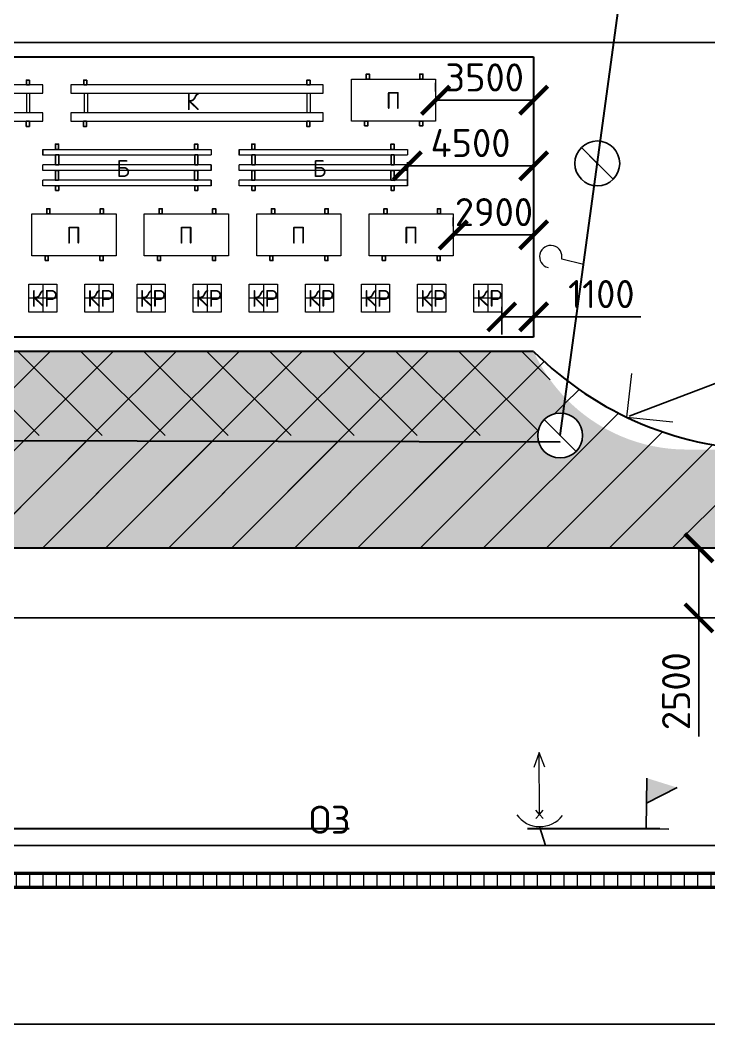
# Model space of a CAD drawing. Header units: millimetres. Extents: x -782 to 10910, y 3841 to 13237.
# Drawn here: x -434.5 to -385.5, y 4421.6 to 4494.4 of the extents above; entities that cross this region are included whole.
import ezdxf

# ---------------------------------------------------------------- set-up
doc = ezdxf.new("R2010")
doc.units = ezdxf.units.MM
doc.linetypes.add('штриховая2', pattern=[9.525, 6.35, -3.175])
doc.layers.add('1', color=7, linetype='Continuous')
doc.layers.add('красный', color=1, linetype='Continuous', lineweight=30)
doc.layers.add('Тонкая 0.3', color=140, linetype='Continuous', lineweight=25)
doc.styles.add('2.5', font='isocpeur.ttf', dxfattribs={"height": 2})
doc.styles.add('Isocpeur', font='isocpeur.ttf')
doc.dimstyles.new('М500 стройгенп', dxfattribs={"dimtxt": 2, "dimasz": 2, "dimexe": 1.25, "dimexo": 0.625, "dimtad": 1, "dimlfac": 500, "dimtxsty": '2.5', "dimblk": 'ARCHTICK', "dimcen": 2.5, "dimadec": 0, "dimazin": 0, "dimtfac": 1, "dimtmove": 0, "dimatfit": 3, "dimfxl": 1, "dimarcsym": 0})

# ---------------------------------------------------------------- blocks, each defined once
blk = doc.blocks.new('_ArchTick')
at = {"color": 0, "linetype": 'ByBlock', "const_width": 0.15}
blk.add_lwpolyline([(-0.5, -0.5), (0.5, 0.5)], dxfattribs=at)
blk = doc.blocks.new('*D130')
at = {"color": 0, "lineweight": -2, "transparency": 16777216}
for p, q in [((-404.934, 4489.332), (-404.934, 4489.957)), ((-397.946, 4489.332), (-397.946, 4489.957)), ((-404.934, 4488.707), (-397.946, 4488.707))]:
    blk.add_line(p, q, dxfattribs=at)
at = {"layer": 'Defpoints', "color": 0, "lineweight": 20, "transparency": 16777216}
for p in [(-404.934, 4488.707), (-397.946, 4488.707), (-397.946, 4488.707)]:
    blk.add_point(p, dxfattribs=at)
at = {"color": 0, "lineweight": -2, "transparency": 16777216, "xscale": 2, "yscale": 2, "zscale": 2, "rotation": 180}
blk.add_blockref('_ArchTick', (-404.934, 4488.707), dxfattribs=at)
at = {"color": 0, "lineweight": -2, "transparency": 16777216, "xscale": 2, "yscale": 2, "zscale": 2}
blk.add_blockref('_ArchTick', (-397.946, 4488.707), dxfattribs=at)
at = {"color": 0, "lineweight": 20, "transparency": 16777216, "insert": (-401.44, 4490.332), "char_height": 2, "attachment_point": 5, "style": '2.5'}
blk.add_mtext('3500', dxfattribs=at)
blk = doc.blocks.new('*D59')
at = {"color": 0, "lineweight": -2, "transparency": 16777216}
for p, q in [((-406.946, 4484.282), (-406.946, 4482.784)), ((-406.946, 4484.034), (-397.946, 4484.034)), ((-397.946, 4484.282), (-397.946, 4482.784))]:
    blk.add_line(p, q, dxfattribs=at)
at = {"layer": 'Defpoints', "color": 0, "lineweight": 20, "transparency": 16777216}
for p in [(-406.946, 4484.907), (-397.946, 4484.907), (-397.946, 4484.034)]:
    blk.add_point(p, dxfattribs=at)
at = {"color": 0, "lineweight": -2, "transparency": 16777216, "xscale": 2, "yscale": 2, "zscale": 2, "rotation": 180}
blk.add_blockref('_ArchTick', (-406.946, 4484.034), dxfattribs=at)
at = {"color": 0, "lineweight": -2, "transparency": 16777216, "xscale": 2, "yscale": 2, "zscale": 2}
blk.add_blockref('_ArchTick', (-397.946, 4484.034), dxfattribs=at)
at = {"color": 0, "lineweight": 20, "transparency": 16777216, "insert": (-402.446, 4485.659), "char_height": 2, "attachment_point": 5, "style": '2.5'}
blk.add_mtext('4500', dxfattribs=at)
blk = doc.blocks.new('*D131')
at = {"color": 0, "lineweight": -2, "transparency": 16777216}
for p, q in [((-403.679, 4479.732), (-403.679, 4480.357)), ((-397.946, 4479.732), (-397.946, 4480.357)), ((-403.679, 4479.107), (-397.946, 4479.107))]:
    blk.add_line(p, q, dxfattribs=at)
at = {"layer": 'Defpoints', "color": 0, "lineweight": 20, "transparency": 16777216}
for p in [(-403.679, 4479.107), (-397.946, 4479.107), (-397.946, 4479.107)]:
    blk.add_point(p, dxfattribs=at)
at = {"color": 0, "lineweight": -2, "transparency": 16777216, "xscale": 2, "yscale": 2, "zscale": 2, "rotation": 180}
blk.add_blockref('_ArchTick', (-403.679, 4479.107), dxfattribs=at)
at = {"color": 0, "lineweight": -2, "transparency": 16777216, "xscale": 2, "yscale": 2, "zscale": 2}
blk.add_blockref('_ArchTick', (-397.946, 4479.107), dxfattribs=at)
at = {"color": 0, "lineweight": 20, "transparency": 16777216, "insert": (-400.777, 4480.732), "char_height": 2, "attachment_point": 5, "style": '2.5'}
blk.add_mtext('2900', dxfattribs=at)
blk = doc.blocks.new('*D132')
at = {"color": 0, "lineweight": -2, "transparency": 16777216}
for p, q in [((-400.216, 4473.982), (-400.216, 4472.016)), ((-397.946, 4473.982), (-397.946, 4472.016)), ((-400.216, 4473.266), (-397.946, 4473.266)), ((-397.946, 4473.266), (-390.296, 4473.266))]:
    blk.add_line(p, q, dxfattribs=at)
at = {"layer": 'Defpoints', "color": 0, "lineweight": 20, "transparency": 16777216}
for p in [(-400.216, 4474.607), (-397.946, 4474.607), (-397.946, 4473.266)]:
    blk.add_point(p, dxfattribs=at)
at = {"color": 0, "lineweight": -2, "transparency": 16777216, "xscale": 2, "yscale": 2, "zscale": 2, "rotation": 180}
blk.add_blockref('_ArchTick', (-400.216, 4473.266), dxfattribs=at)
at = {"color": 0, "lineweight": -2, "transparency": 16777216, "xscale": 2, "yscale": 2, "zscale": 2}
blk.add_blockref('_ArchTick', (-397.946, 4473.266), dxfattribs=at)
at = {"color": 0, "lineweight": 20, "transparency": 16777216, "insert": (-393.121, 4474.891), "char_height": 2, "attachment_point": 5, "style": '2.5'}
blk.add_mtext('1100', dxfattribs=at)
blk = doc.blocks.new('*D64')
at = {"color": 0, "lineweight": -2, "transparency": 16777216}
for p, q in [((-644.946, 4431.968), (-644.946, 4421.607)), ((-313.353, 4431.968), (-313.353, 4421.607)), ((-644.946, 4422.857), (-313.353, 4422.857))]:
    blk.add_line(p, q, dxfattribs=at)
at = {"layer": 'Defpoints', "color": 0, "lineweight": 20, "transparency": 16777216}
for p in [(-644.946, 4432.593), (-313.353, 4432.593), (-313.353, 4422.857)]:
    blk.add_point(p, dxfattribs=at)
at = {"color": 0, "lineweight": -2, "transparency": 16777216, "xscale": 2, "yscale": 2, "zscale": 2, "rotation": 180}
blk.add_blockref('_ArchTick', (-644.946, 4422.857), dxfattribs=at)
at = {"color": 0, "lineweight": -2, "transparency": 16777216, "xscale": 2, "yscale": 2, "zscale": 2}
blk.add_blockref('_ArchTick', (-313.353, 4422.857), dxfattribs=at)
at = {"color": 0, "lineweight": 20, "transparency": 16777216, "insert": (-481.343, 4424.482), "char_height": 2, "attachment_point": 5, "style": '2.5'}
blk.add_mtext('165000', dxfattribs=at)
blk = doc.blocks.new('*D207')
at = {"color": 0, "lineweight": -2, "transparency": 16777216}
for p, q in [((-386.165, 4456.807), (-386.165, 4451.807)), ((-385.547, 4456.807), (-384.915, 4456.807)), ((-386.165, 4451.807), (-386.165, 4443.357)), ((-385.547, 4451.807), (-384.915, 4451.807))]:
    blk.add_line(p, q, dxfattribs=at)
at = {"layer": 'Defpoints', "color": 0, "lineweight": 25, "transparency": 16777216}
for p in [(-386.172, 4456.807), (-386.165, 4456.807), (-386.172, 4451.807)]:
    blk.add_point(p, dxfattribs=at)
at = {"color": 0, "lineweight": -2, "transparency": 16777216, "xscale": 2, "yscale": 2, "zscale": 2}
for p, rotation in [((-386.165, 4456.807), 90), ((-386.165, 4451.807), 270)]:
    blk.add_blockref('_ArchTick', p, dxfattribs=dict(at, rotation=rotation))
at = {"color": 0, "lineweight": 25, "transparency": 16777216, "insert": (-387.79, 4446.582), "char_height": 2, "attachment_point": 5, "rotation": 90, "style": '2.5'}
blk.add_mtext('2500', dxfattribs=at)
blk = doc.blocks.new('*D220')
at = {"color": 0, "lineweight": -2, "transparency": 16777216}
for p, q in [((-605.946, 4508.682), (-605.946, 4491.573)), ((-371.946, 4508.682), (-371.946, 4491.573)), ((-371.946, 4492.823), (-605.946, 4492.823))]:
    blk.add_line(p, q, dxfattribs=at)
at = {"layer": 'Defpoints', "color": 0, "lineweight": 25, "transparency": 16777216}
for p in [(-605.946, 4509.307), (-371.946, 4509.307), (-605.946, 4492.823)]:
    blk.add_point(p, dxfattribs=at)
at = {"color": 0, "lineweight": -2, "transparency": 16777216, "xscale": 2, "yscale": 2, "zscale": 2, "rotation": 180}
blk.add_blockref('_ArchTick', (-605.946, 4492.823), dxfattribs=at)
at = {"color": 0, "lineweight": -2, "transparency": 16777216, "xscale": 2, "yscale": 2, "zscale": 2}
blk.add_blockref('_ArchTick', (-371.946, 4492.823), dxfattribs=at)
at = {"color": 0, "lineweight": 25, "transparency": 16777216, "insert": (-488.946, 4494.448), "char_height": 2, "attachment_point": 5, "style": '2.5'}
blk.add_mtext('117000', dxfattribs=at)

msp = doc.modelspace()

# ---------------------------------------------------------------- hatches: boundary and pattern name
at = {"lineweight": 20}
h = msp.add_hatch(dxfattribs=at)
h.set_pattern_fill('ANSI31', color=256, scale=0.3, angle=45)
h.set_pattern_definition([(90, (-2824.641, 1373.7972), (-0.9525, 2e-16), [])])
h.paths.add_polyline_path([(-313.353466, 4706.53625), (-314.353466, 4706.53625), (-644.946103, 4706.53625), (-643.946103, 4705.53625), (-314.353466, 4705.53625)])
h.paths.add_polyline_path([(-314.353466, 4433.593297), (-643.946103, 4433.593297), (-644.946103, 4432.593297), (-313.353466, 4432.593297)])
at = {"lineweight": 25}
h = msp.add_hatch(dxfattribs=at)
h.set_pattern_fill('ANSI31', color=256)
h.paths.add_polyline_path([(-368.191661, 4463.807408), (-373.728346, 4463.807408), (-373.728346, 4456.807408), (-369.148621, 4456.807408)])
h.paths.add_polyline_path([(-395.838756, 4466.392732), (-395.525305, 4468.691212, -0.033531004), (-397.946103, 4470.807408), (-579.946103, 4470.807408, -0.033546474), (-582.368081, 4468.690313), (-582.053972, 4466.392661, -0.454591532), (-580.237257, 4464.807408), (-397.654949, 4464.807408, -0.454492205)])
h.paths.add_polyline_path([(-369.748667, 4685.053568), (-370.828143, 4685.160867, -0.097320235), (-378.998894, 4680.813979), (-608.743581, 4680.807442), (-609.838767, 4672.796344, -0.071737884), (-603.062159, 4673.807128), (-596.916666, 4673.836845, -0.164269753), (-582.368081, 4668.924503), (-582.053972, 4671.222156, -0.374956444), (-583.437252, 4672.807408, -1), (-580.237257, 4672.807408), (-397.654949, 4672.807408, -1), (-394.454955, 4672.807408, -0.381458001), (-395.874355, 4671.217636), (-395.556386, 4668.870434, -0.164703998), (-380.97554, 4673.807408), (-368.225183, 4673.807408)])
h.paths.add_polyline_path([(-603.696659, 4674.934966, -1), (-603.37666, 4674.934966, -1)], flags=16)
h.paths.add_polyline_path([(-395.874355, 4671.217636, -0.447745786), (-397.654949, 4672.807408), (-580.237257, 4672.807408, -0.454591532), (-582.053972, 4671.222156), (-582.368081, 4668.924503, -0.033546474), (-579.946103, 4666.807408), (-397.916183, 4666.807838, -0.032682346), (-395.556386, 4668.870434)])
h.paths.add_polyline_path([(-468.071309, 4672.209808), (-468.071309, 4678.809808), (-472.871309, 4678.809808), (-472.871309, 4672.209808)], flags=24)
h.paths.add_polyline_path([(-468.071309, 4664.861306), (-468.071309, 4671.461306), (-472.871309, 4671.461306), (-472.871309, 4664.861306)], flags=9)
h.paths.add_polyline_path([(-568.008949, 4665.132408), (-561.808949, 4665.132408), (-561.808949, 4669.932408), (-568.008949, 4669.932408)], flags=9)
at = {"lineweight": 20}
h = msp.add_hatch(dxfattribs=at)
h.set_pattern_fill('AR-CONC', color=256, scale=0.025)
h.paths.add_polyline_path([(-316.353466, 4463.807408), (-368.191661, 4463.807408), (-369.148621, 4456.807408), (-316.353466, 4456.807408)])
edge = h.paths.add_edge_path()
edge.add_line((-368.191661, 4463.807408), (-387.037143, 4463.807408))
edge.add_arc((-387.037143, 4475.807794), 12.000386, 223.86662461, 270, ccw=False)
edge.add_line((-395.688881, 4467.491743), (-395.838756, 4466.392732))
edge.add_arc((-396.054952, 4464.807408), 1.599997, 0, 82.23429528, ccw=False)
edge.add_arc((-396.054952, 4464.807408), 1.599997, -180, 0, ccw=False)
edge.add_line((-397.654949, 4464.807408), (-580.237257, 4464.807408))
edge.add_arc((-581.837255, 4464.807408), 1.599997, -180, 0, ccw=False)
edge.add_arc((-581.837255, 4464.807408), 1.599997, 97.78457087, 180, ccw=False)
edge.add_line((-582.053972, 4466.392661), (-582.204114, 4467.490923))
edge.add_arc((-590.855063, 4475.807794), 12.000386, 270, 316.12794469, ccw=False)
edge.add_line((-590.855063, 4463.807408), (-609.700546, 4463.807408))
edge.add_line((-609.700546, 4463.807408), (-608.743586, 4456.807408))
edge.add_line((-608.743586, 4456.807408), (-369.148621, 4456.807408))
edge.add_line((-369.148621, 4456.807408), (-368.191661, 4463.807408))
edge = h.paths.add_edge_path()
edge.add_arc((-387.037143, 4475.807794), 12.000386, 204.62550124, 223.86662461, ccw=False)
edge.add_line((-397.946103, 4470.807408), (-490.693853, 4470.807408))
edge.add_arc((-491.827745, 4471.200197), 1.199998, 199.10645728, 340.89354272, ccw=False)
edge.add_line((-492.961638, 4470.807408), (-579.946103, 4470.807408))
edge.add_arc((-590.855063, 4475.807794), 12.000386, 316.12794469, 335.37449876, ccw=False)
edge.add_line((-582.204114, 4467.490923), (-582.053972, 4466.392661))
edge.add_arc((-581.837255, 4464.807408), 1.599997, 0, 97.78457087, ccw=False)
edge.add_line((-580.237257, 4464.807408), (-397.654949, 4464.807408))
edge.add_arc((-396.054952, 4464.807408), 1.599997, 82.23429528, 180, ccw=False)
edge.add_line((-395.838756, 4466.392732), (-395.688881, 4467.491743))
edge = h.paths.add_edge_path()
edge.add_line((-369.173453, 4680.807408), (-608.743586, 4680.807408))
edge.add_line((-608.743586, 4680.807408), (-609.700546, 4673.807408))
edge.add_line((-609.700546, 4673.807408), (-590.855063, 4673.807408))
edge.add_arc((-590.855063, 4661.807022), 12.000386, 43.87205531, 90, ccw=False)
edge.add_line((-582.204114, 4670.123893), (-582.053972, 4671.222156))
edge.add_arc((-581.837255, 4672.807408), 1.599997, 180, 262.21542913, ccw=False)
edge.add_arc((-581.837255, 4672.807408), 1.599997, 0, 180, ccw=False)
edge.add_line((-580.237257, 4672.807408), (-397.654949, 4672.807408))
edge.add_arc((-396.054952, 4672.807408), 1.599997, 0, 180, ccw=False)
edge.add_arc((-396.054952, 4672.807408), 1.599997, -83.51900907, 0, ccw=False)
edge.add_line((-395.874355, 4671.217636), (-395.556386, 4668.870434))
edge.add_arc((-336.114625, 4576.116626), 110.1662, 117.53133097, 122.65399107, ccw=False)
edge.add_line((-387.037143, 4673.807408), (-368.225183, 4673.807408))
edge.add_line((-368.225183, 4673.807408), (-369.173453, 4680.807408))
edge = h.paths.add_edge_path()
edge.add_line((-608.743586, 4680.807408), (-617.994481, 4680.807408))
edge.add_line((-617.994481, 4680.807408), (-617.990367, 4673.414839))
edge.add_arc((-614.946103, 4661.807408), 12, 90, 104.69589657, ccw=False)
edge.add_line((-614.946103, 4673.807408), (-609.700546, 4673.807408))
edge.add_line((-609.700546, 4673.807408), (-608.743586, 4680.807408))
edge = h.paths.add_edge_path()
edge.add_line((-395.556386, 4668.870434), (-395.874355, 4671.217636))
edge.add_arc((-396.054952, 4672.807408), 1.599997, 180, 276.48099093, ccw=False)
edge.add_line((-397.654949, 4672.807408), (-580.237257, 4672.807408))
edge.add_arc((-581.837255, 4672.807408), 1.599997, -97.78457087, 0, ccw=False)
edge.add_line((-582.053972, 4671.222156), (-582.204114, 4670.123893))
edge.add_arc((-590.855063, 4661.807022), 12.000386, 24.62550124, 43.87205531, ccw=False)
edge.add_line((-579.946103, 4666.807408), (-495.336234, 4666.807408))
edge.add_arc((-494.750257, 4665.760209), 1.199998, 60.7700888, 119.2299112, ccw=False)
edge.add_line((-494.164279, 4666.807408), (-397.946103, 4666.807408))
edge.add_arc((-395.805836, 4666.743802), 2.141212, 83.30987815, 178.29773268, ccw=False)
h.paths.add_polyline_path([(-493.997563, 4666.092173), (-490.757568, 4666.092173), (-490.757568, 4666.807408), (-493.997563, 4666.807408)])
h.paths.add_polyline_path([(-368.225183, 4673.807408), (-316.353466, 4673.807408), (-316.353466, 4680.807408), (-369.173453, 4680.807408)])
edge = h.paths.add_edge_path()
edge.add_arc((-609.946103, 4656.807408), 24, 109.59180627, 180)
edge.add_line((-633.946103, 4656.807408), (-633.946103, 4480.807408))
edge.add_arc((-609.946103, 4480.807408), 24, 180, 270)
edge.add_line((-609.946103, 4456.807408), (-608.743586, 4456.807408))
edge.add_line((-608.743586, 4456.807408), (-609.700546, 4463.807408))
edge.add_line((-609.700546, 4463.807408), (-614.946103, 4463.807408))
edge.add_arc((-637.916666, 4452.836845), 25.455844, 25.52877937, 64.47122063)
edge.add_line((-626.946103, 4475.807408), (-626.946103, 4661.807408))
edge.add_arc((-614.946103, 4661.807408), 12, 104.69589657, 180, ccw=False)
edge.add_line((-617.990367, 4673.414839), (-617.993708, 4679.417938))
at = {"lineweight": 25}
h = msp.add_hatch(dxfattribs=at)
h.set_pattern_fill('AR-CONC', color=256, scale=0.025)
h.paths.add_polyline_path([(-583.437252, 4464.807408, -0.374956444), (-582.053972, 4466.392661), (-582.204114, 4467.490923, -0.204033738), (-590.855063, 4463.807408), (-602.946103, 4463.807408, -0.072953131), (-609.838767, 4464.818472), (-608.743586, 4456.807408), (-375.228346, 4456.807408), (-375.228346, 4463.807408), (-387.037143, 4463.807408, -0.077886135), (-390.708441, 4464.382785), (-394.459977, 4464.680734, -0.96113778), (-397.654949, 4464.807408), (-580.237257, 4464.807408, -1)])
h.paths.add_polyline_path([(-633.514713, 4548.873557), (-626.914713, 4548.873557), (-626.914713, 4553.673557), (-633.514713, 4553.673557)], flags=24)
h.paths.add_polyline_path([(-632.021103, 4479.706118), (-625.421103, 4479.706118), (-625.421103, 4484.506118), (-632.021103, 4484.506118)], flags=24)
h.paths.add_polyline_path([(-634.133065, 4600.843937), (-630.443071, 4600.843937), (-630.443071, 4605.16393), (-634.133065, 4605.16393)], flags=9)
h.paths.add_polyline_path([(-468.071309, 4457.905008), (-468.071309, 4464.505008), (-472.871309, 4464.505008), (-472.871309, 4457.905008)], flags=24)
edge = h.paths.add_edge_path()
edge.add_arc((-609.946103, 4656.807408), 24, 109.59160183, 180)
edge.add_line((-633.946103, 4656.807408), (-633.946103, 4480.807408))
edge.add_arc((-609.946103, 4480.807408), 24, 180, 270)
edge.add_line((-609.946103, 4456.807408), (-608.743586, 4456.807408))
edge.add_line((-608.743586, 4456.807408), (-609.700546, 4463.807408))
edge.add_line((-609.700546, 4463.807408), (-609.838767, 4464.818472))
edge.add_arc((-602.946103, 4487.807408), 24, 180, 253.30994122, ccw=False)
edge.add_line((-626.946103, 4487.807408), (-626.946103, 4661.807408))
edge.add_arc((-614.946103, 4661.807408), 12, 104.69537151, 180, ccw=False)
edge.add_line((-617.990261, 4673.414867), (-617.993627, 4679.417967))
at = {"lineweight": 20}
h = msp.add_hatch(dxfattribs=at)
h.set_pattern_fill('ANSI31', color=256, angle=90)
h.set_pattern_definition([(135, (-2824.641, 1373.7972), (-2.245064, -2.245064), [])])
h.paths.add_polyline_path([(-579.946103, 4470.807408, -0.084176912), (-582.204114, 4467.490923), (-582.053972, 4466.392661, -0.454591532), (-580.237257, 4464.807408), (-397.654949, 4464.807408, -0.454492205), (-395.838756, 4466.392732), (-395.688881, 4467.491743, -0.084153049), (-397.946103, 4470.807408), (-490.693853, 4470.807408, -0.71189231), (-492.961638, 4470.807408)])
h.paths.add_polyline_path([(-580.237257, 4672.807408, -0.454591532), (-582.053972, 4671.222156), (-582.204114, 4670.123893, -0.084176912), (-579.946103, 4666.807408), (-495.336234, 4666.807408, -0.260759243), (-494.164279, 4666.807408), (-397.946103, 4666.807408, -0.083164554), (-395.721467, 4670.089038), (-395.874355, 4671.217636, -0.447745786), (-397.654949, 4672.807408)])
h.paths.add_polyline_path([(-493.99518, 4666.152561), (-488.59518, 4666.152561), (-488.59518, 4670.952561), (-493.99518, 4670.952561)], flags=9)
h.paths.add_polyline_path([(-360.290529, 4665.506476), (-355.290529, 4665.506476), (-355.290529, 4670.306476), (-360.290529, 4670.306476)], flags=9)
at = {"lineweight": 25}
h = msp.add_hatch(dxfattribs=at)
h.set_pattern_fill('ANSI31', color=256)
h.paths.add_polyline_path([(-602.946103, 4463.807408, -0.231549939), (-621.896547, 4473.080539), (-623.543809, 4461.031099, 0.151733284), (-609.946103, 4456.807408), (-375.228346, 4456.807408), (-375.228346, 4463.807408), (-382.163868, 4463.807408, -0.151593096), (-395.525305, 4468.691212), (-395.838756, 4466.392732, -0.375050339), (-394.454955, 4464.807408, -0.864868894), (-397.588441, 4464.350897), (-589.932202, 4464.816759, -0.057301705), (-595.325777, 4463.830757, -0.195696875), (-596.531015, 4463.78107, -0.004017398), (-596.916666, 4463.777971)])
h.paths.add_polyline_path([(-468.071309, 4457.905008), (-468.071309, 4464.505008), (-472.871309, 4464.505008), (-472.871309, 4457.905008)], flags=24)
h = msp.add_hatch(dxfattribs=at)
h.set_pattern_fill('ANSI31', color=256)
h.paths.add_polyline_path([(-375.228346, 4463.807408), (-382.163868, 4463.807408, -0.151593096), (-395.525305, 4468.691212), (-395.838756, 4466.392732, -0.375050339), (-394.454955, 4464.807408, -1), (-397.654949, 4464.807408), (-580.237257, 4464.807408, -1), (-583.437252, 4464.807408, -0.374956444), (-582.053972, 4466.392661), (-582.368081, 4468.690313, -0.164269753), (-596.916666, 4463.777971), (-602.946103, 4463.807408, -0.072953131), (-609.838767, 4464.818472), (-608.743586, 4456.807408), (-375.228346, 4456.807408)])
at = {"layer": 'Тонкая 0.3', "ltscale": 5}
msp.add_hatch(color=7, dxfattribs=at).paths.add_polyline_path([(-389.886679, 4440.389782), (-389.900407, 4438.598595), (-387.713257, 4439.711828)])

# ---------------------------------------------------------------- linework, layer by layer
at = {"lineweight": 30}
for p, q in [((-396.054952, 4464.807408), (-381.936856, 4568.332843)), ((-579.946103, 4491.807408), (-397.946103, 4491.807408)), ((-397.946103, 4491.807408), (-397.946103, 4471.807408)), ((-397.946103, 4471.807408), (-579.946103, 4471.807408)), ((-397.946103, 4470.807408), (-579.946103, 4470.807408)), ((-589.932202, 4464.816759), (-396.051768, 4464.347175)), ((-609.946103, 4456.807408), (-304.498276, 4456.807408))]:
    msp.add_line(p, q, dxfattribs=at)
at = {"lineweight": 20}
for p, q in [((-432.946103, 4489.807408), (-450.946103, 4489.807408)), ((-432.946103, 4489.207408), (-432.946103, 4489.807408)), ((-412.946103, 4489.807408), (-430.946103, 4489.807408)), ((-430.946103, 4489.807408), (-430.946103, 4489.207408)), ((-412.946103, 4489.207408), (-412.946103, 4489.807408)), ((-410.933943, 4487.207408), (-410.933943, 4490.207408)), ((-410.933943, 4490.207408), (-404.933943, 4490.207408)), ((-404.933943, 4490.207408), (-404.933943, 4487.207408)), ((-450.946103, 4489.207408), (-432.946103, 4489.207408)), ((-434.107802, 4489.207408), (-434.107802, 4487.807408)), ((-433.879964, 4489.207408), (-433.879964, 4487.807408)), ((-430.946103, 4489.207408), (-412.946103, 4489.207408)), ((-429.987263, 4489.207408), (-429.987263, 4487.807408)), ((-429.759426, 4489.207408), (-429.759426, 4487.807408)), ((-414.107802, 4489.207408), (-414.107802, 4487.807408)), ((-413.879964, 4489.207408), (-413.879964, 4487.807408)), ((-432.946103, 4487.807408), (-450.946103, 4487.807408)), ((-432.946103, 4487.207408), (-432.946103, 4487.807408)), ((-412.946103, 4487.807408), (-430.946103, 4487.807408)), ((-430.946103, 4487.807408), (-430.946103, 4487.207408)), ((-412.946103, 4487.207408), (-412.946103, 4487.807408)), ((-450.946103, 4487.207408), (-432.946103, 4487.207408)), ((-430.946103, 4487.207408), (-412.946103, 4487.207408)), ((-404.933943, 4487.207408), (-410.933943, 4487.207408)), ((-432.946103, 4485.207408), (-420.946103, 4485.207408)), ((-432.946103, 4484.793049), (-432.946103, 4485.207408)), ((-432.946103, 4485.207408), (-432.946103, 4484.807408)), ((-432.946103, 4484.807408), (-420.946103, 4484.807408)), ((-420.946103, 4485.207408), (-420.946103, 4484.807408)), ((-418.946103, 4485.207408), (-406.946103, 4485.207408)), ((-418.946103, 4484.793049), (-418.946103, 4485.207408)), ((-418.946103, 4485.207408), (-418.946103, 4484.807408)), ((-418.946103, 4484.807408), (-406.946103, 4484.807408)), ((-406.946103, 4485.207408), (-406.946103, 4484.807408)), ((-432.946103, 4483.707408), (-432.946103, 4484.107408)), ((-420.946103, 4484.107408), (-432.946103, 4484.107408)), ((-420.946103, 4484.107408), (-420.946103, 4483.707408)), ((-420.946103, 4483.707408), (-420.946103, 4484.107408)), ((-418.946103, 4483.707408), (-418.946103, 4484.107408)), ((-406.946103, 4484.107408), (-418.946103, 4484.107408)), ((-406.946103, 4484.107408), (-406.946103, 4483.707408)), ((-406.946103, 4483.707408), (-406.946103, 4484.107408)), ((-420.946103, 4483.707408), (-432.946103, 4483.707408)), ((-406.946103, 4483.707408), (-418.946103, 4483.707408)), ((-432.946103, 4482.607408), (-432.946103, 4483.007408)), ((-420.946103, 4483.007408), (-432.946103, 4483.007408)), ((-420.946103, 4482.607408), (-432.946103, 4482.607408)), ((-420.946103, 4483.007408), (-420.946103, 4482.607408)), ((-420.946103, 4482.607408), (-420.946103, 4483.007408)), ((-418.946103, 4482.607408), (-418.946103, 4483.007408)), ((-406.946103, 4483.007408), (-418.946103, 4483.007408)), ((-406.946103, 4482.607408), (-418.946103, 4482.607408)), ((-406.946103, 4483.007408), (-406.946103, 4482.607408)), ((-406.946103, 4482.607408), (-406.946103, 4483.007408)), ((-433.715052, 4477.607408), (-433.715052, 4480.607408)), ((-433.715052, 4480.607408), (-427.715052, 4480.607408)), ((-427.715052, 4480.607408), (-427.715052, 4477.607408)), ((-425.702891, 4477.607408), (-425.702891, 4480.607408)), ((-425.702891, 4480.607408), (-419.702891, 4480.607408)), ((-419.702891, 4480.607408), (-419.702891, 4477.607408)), ((-417.690731, 4477.607408), (-417.690731, 4480.607408)), ((-417.690731, 4480.607408), (-411.690731, 4480.607408)), ((-411.690731, 4480.607408), (-411.690731, 4477.607408)), ((-409.67857, 4477.607408), (-409.67857, 4480.607408)), ((-409.67857, 4480.607408), (-403.67857, 4480.607408)), ((-403.67857, 4480.607408), (-403.67857, 4477.607408)), ((-427.715052, 4477.607408), (-433.715052, 4477.607408)), ((-419.702891, 4477.607408), (-425.702891, 4477.607408)), ((-411.690731, 4477.607408), (-417.690731, 4477.607408)), ((-403.67857, 4477.607408), (-409.67857, 4477.607408))]:
    msp.add_line(p, q, dxfattribs=at)
at = {"lineweight": 25}
for p, q in [((-393.409979, 4484.202511), (-394.541348, 4485.33388)), ((-394.541348, 4485.33388), (-392.27861, 4483.071142)), ((-385.004948, 4468.521812), (-391.125882, 4466.185782)), ((-396.054952, 4464.807408), (-397.186321, 4465.938777)), ((-397.186321, 4465.938777), (-394.923583, 4463.676039))]:
    msp.add_line(p, q, dxfattribs=at)
at = {"lineweight": 13}
for p, q in [((-394.393292, 4476.99206), (-395.94837, 4477.368521)), ((-433.934063, 4473.607412), (-433.934063, 4475.607408)), ((-433.934063, 4475.607408), (-431.934066, 4475.607408)), ((-432.934064, 4475.607408), (-432.934064, 4473.607412)), ((-431.934066, 4475.607408), (-431.934066, 4473.607412)), ((-429.934066, 4473.607412), (-429.934066, 4475.607408)), ((-429.934066, 4475.607408), (-427.934069, 4475.607408)), ((-428.934068, 4475.607408), (-428.934068, 4473.607412)), ((-427.934069, 4475.607408), (-427.934069, 4473.607412)), ((-426.21609, 4473.607412), (-426.21609, 4475.607408)), ((-426.21609, 4475.607408), (-424.216093, 4475.607408)), ((-425.216091, 4475.607408), (-425.216091, 4473.607412)), ((-424.216093, 4475.607408), (-424.216093, 4473.607412)), ((-422.216093, 4473.607412), (-422.216093, 4475.607408)), ((-422.216093, 4475.607408), (-420.216096, 4475.607408)), ((-421.216095, 4475.607408), (-421.216095, 4473.607412)), ((-420.216096, 4475.607408), (-420.216096, 4473.607412)), ((-418.216096, 4473.607412), (-418.216096, 4475.607408)), ((-418.216096, 4475.607408), (-416.2161, 4475.607408)), ((-417.216098, 4475.607408), (-417.216098, 4473.607412)), ((-416.2161, 4475.607408), (-416.2161, 4473.607412)), ((-414.2161, 4473.607412), (-414.2161, 4475.607408)), ((-414.2161, 4475.607408), (-412.216103, 4475.607408)), ((-413.216101, 4475.607408), (-413.216101, 4473.607412)), ((-412.216103, 4475.607408), (-412.216103, 4473.607412)), ((-410.216103, 4473.607412), (-410.216103, 4475.607408)), ((-410.216103, 4475.607408), (-408.216106, 4475.607408)), ((-409.216105, 4475.607408), (-409.216105, 4473.607412)), ((-408.216106, 4475.607408), (-408.216106, 4473.607412)), ((-406.216106, 4473.607412), (-406.216106, 4475.607408)), ((-406.216106, 4475.607408), (-404.21611, 4475.607408)), ((-405.216108, 4475.607408), (-405.216108, 4473.607412)), ((-404.21611, 4475.607408), (-404.21611, 4473.607412)), ((-402.21611, 4473.607412), (-402.21611, 4475.607408)), ((-402.21611, 4475.607408), (-400.216113, 4475.607408)), ((-401.216111, 4475.607408), (-401.216111, 4473.607412)), ((-400.216113, 4475.607408), (-400.216113, 4473.607412)), ((-431.934066, 4474.60741), (-433.934063, 4474.60741)), ((-427.934069, 4474.60741), (-429.934066, 4474.60741)), ((-424.216093, 4474.60741), (-426.21609, 4474.60741)), ((-420.216096, 4474.60741), (-422.216093, 4474.60741)), ((-416.2161, 4474.60741), (-418.216096, 4474.60741)), ((-412.216103, 4474.60741), (-414.2161, 4474.60741)), ((-408.216106, 4474.60741), (-410.216103, 4474.60741)), ((-404.21611, 4474.60741), (-406.216106, 4474.60741)), ((-400.216113, 4474.60741), (-402.21611, 4474.60741)), ((-431.934066, 4473.607412), (-433.934063, 4473.607412)), ((-427.934069, 4473.607412), (-429.934066, 4473.607412)), ((-424.216093, 4473.607412), (-426.21609, 4473.607412)), ((-420.216096, 4473.607412), (-422.216093, 4473.607412)), ((-416.2161, 4473.607412), (-418.216096, 4473.607412)), ((-412.216103, 4473.607412), (-414.2161, 4473.607412)), ((-408.216106, 4473.607412), (-410.216103, 4473.607412)), ((-404.21611, 4473.607412), (-406.216106, 4473.607412)), ((-400.216113, 4473.607412), (-402.21611, 4473.607412))]:
    msp.add_line(p, q, dxfattribs=at)
at = {"lineweight": 18}
for q in [(-390.935179, 4469.221358), (-388.011736, 4465.789079)]:
    msp.add_line((-391.300415, 4466.1124), q, dxfattribs=at)
at = {"color": 5, "lineweight": 25}
msp.add_line((-435.276562, 4451.807408), (-374.438753, 4451.807408), dxfattribs=at)
at = {"linetype": 'штриховая2', "lineweight": 30, "ltscale": 4}
msp.add_line((-588.895709, 4436.807408), (-388.946103, 4436.807408), dxfattribs=at)
at = {"color": 1, "lineweight": 25}
for p, q in [((-397.539147, 4436.927998), (-397.096204, 4435.593293)), ((-614.393048, 4435.593293), (-363.254322, 4435.593293))]:
    msp.add_line(p, q, dxfattribs=at)
at = {"lineweight": 50}
msp.add_line((-313.353466, 4432.593297), (-644.946103, 4432.593297), dxfattribs=at)
msp.add_lwpolyline([(-314.353466, 4456.807408), (-314.353466, 4433.593297), (-643.946103, 4433.593297), (-643.946103, 4705.53625), (-314.353466, 4705.53625), (-314.353466, 4680.807408)], dxfattribs=at)
at = {"linetype": 'Continuous'}
for points in [[(-409.878498, 4490.207408), (-409.65066, 4490.207408), (-409.65066, 4490.576889), (-409.878498, 4490.576889)], [(-406.065857, 4490.207408), (-405.83802, 4490.207408), (-405.83802, 4490.576889), (-406.065857, 4490.576889)], [(-433.879964, 4490.140418), (-434.107802, 4490.140418), (-434.107802, 4489.807408), (-433.879964, 4489.807408)], [(-429.797931, 4490.140418), (-430.025768, 4490.140418), (-430.025768, 4489.807408), (-429.797931, 4489.807408)], [(-413.879964, 4490.140418), (-414.107802, 4490.140418), (-414.107802, 4489.807408), (-413.879964, 4489.807408)], [(-433.896222, 4487.207408), (-434.124059, 4487.207408), (-434.124059, 4486.837927), (-433.896222, 4486.837927)], [(-429.814189, 4487.207408), (-430.042026, 4487.207408), (-430.042026, 4486.837927), (-429.814189, 4486.837927)], [(-413.896222, 4487.207408), (-414.124059, 4487.207408), (-414.124059, 4486.837927), (-413.896222, 4486.837927)], [(-410.000082, 4486.874398), (-409.772244, 4486.874398), (-409.772244, 4487.207408), (-410.000082, 4487.207408)], [(-406.082115, 4486.874398), (-405.854278, 4486.874398), (-405.854278, 4487.207408), (-406.082115, 4487.207408)], [(-431.814189, 4485.207408), (-432.042026, 4485.207408), (-432.042026, 4485.576889), (-431.814189, 4485.576889)], [(-421.896222, 4485.207408), (-422.124059, 4485.207408), (-422.124059, 4485.576889), (-421.896222, 4485.576889)], [(-417.814189, 4485.207408), (-418.042026, 4485.207408), (-418.042026, 4485.576889), (-417.814189, 4485.576889)], [(-407.896222, 4485.207408), (-408.124059, 4485.207408), (-408.124059, 4485.576889), (-407.896222, 4485.576889)], [(-431.797931, 4484.107408), (-432.025768, 4484.107408), (-432.025768, 4484.807408), (-431.797931, 4484.807408)], [(-421.879964, 4484.107408), (-422.107802, 4484.107408), (-422.107802, 4484.807408), (-421.879964, 4484.807408)], [(-417.797931, 4484.107408), (-418.025768, 4484.107408), (-418.025768, 4484.807408), (-417.797931, 4484.807408)], [(-407.879964, 4484.107408), (-408.107802, 4484.107408), (-408.107802, 4484.807408), (-407.879964, 4484.807408)], [(-431.814189, 4483.007408), (-432.042026, 4483.007408), (-432.042026, 4483.707408), (-431.814189, 4483.707408)], [(-421.896222, 4483.007408), (-422.124059, 4483.007408), (-422.124059, 4483.707408), (-421.896222, 4483.707408)], [(-417.814189, 4483.007408), (-418.042026, 4483.007408), (-418.042026, 4483.707408), (-417.814189, 4483.707408)], [(-407.896222, 4483.007408), (-408.124059, 4483.007408), (-408.124059, 4483.707408), (-407.896222, 4483.707408)], [(-431.797931, 4482.274398), (-432.025768, 4482.274398), (-432.025768, 4482.607408), (-431.797931, 4482.607408)], [(-421.879964, 4482.274398), (-422.107802, 4482.274398), (-422.107802, 4482.607408), (-421.879964, 4482.607408)], [(-417.797931, 4482.274398), (-418.025768, 4482.274398), (-418.025768, 4482.607408), (-417.797931, 4482.607408)], [(-407.879964, 4482.274398), (-408.107802, 4482.274398), (-408.107802, 4482.607408), (-407.879964, 4482.607408)], [(-432.659607, 4480.607408), (-432.43177, 4480.607408), (-432.43177, 4480.976889), (-432.659607, 4480.976889)], [(-428.846967, 4480.607408), (-428.619129, 4480.607408), (-428.619129, 4480.976889), (-428.846967, 4480.976889)], [(-424.647447, 4480.607408), (-424.419609, 4480.607408), (-424.419609, 4480.976889), (-424.647447, 4480.976889)], [(-420.834806, 4480.607408), (-420.606968, 4480.607408), (-420.606968, 4480.976889), (-420.834806, 4480.976889)], [(-416.635286, 4480.607408), (-416.407448, 4480.607408), (-416.407448, 4480.976889), (-416.635286, 4480.976889)], [(-412.822645, 4480.607408), (-412.594808, 4480.607408), (-412.594808, 4480.976889), (-412.822645, 4480.976889)], [(-408.623125, 4480.607408), (-408.395288, 4480.607408), (-408.395288, 4480.976889), (-408.623125, 4480.976889)], [(-404.810485, 4480.607408), (-404.582647, 4480.607408), (-404.582647, 4480.976889), (-404.810485, 4480.976889)], [(-432.781191, 4477.274398), (-432.553353, 4477.274398), (-432.553353, 4477.607408), (-432.781191, 4477.607408)], [(-428.863224, 4477.274398), (-428.635387, 4477.274398), (-428.635387, 4477.607408), (-428.863224, 4477.607408)], [(-424.76903, 4477.274398), (-424.541193, 4477.274398), (-424.541193, 4477.607408), (-424.76903, 4477.607408)], [(-420.851064, 4477.274398), (-420.623226, 4477.274398), (-420.623226, 4477.607408), (-420.851064, 4477.607408)], [(-416.75687, 4477.274398), (-416.529032, 4477.274398), (-416.529032, 4477.607408), (-416.75687, 4477.607408)], [(-412.838903, 4477.274398), (-412.611066, 4477.274398), (-412.611066, 4477.607408), (-412.838903, 4477.607408)], [(-408.744709, 4477.274398), (-408.516872, 4477.274398), (-408.516872, 4477.607408), (-408.744709, 4477.607408)], [(-404.826742, 4477.274398), (-404.598905, 4477.274398), (-404.598905, 4477.607408), (-404.826742, 4477.607408)]]:
    msp.add_lwpolyline(points, close=True, dxfattribs=at)
at = {"lineweight": 25}
for centre in [(-393.409979, 4484.202511), (-396.054952, 4464.807408)]:
    msp.add_circle(centre, 1.599997, dxfattribs=at)
at = {"lineweight": 13}
msp.add_arc((-396.725909, 4477.556752), 0.799999, 346.39136446, 256.39136446, dxfattribs=at)
at = {"lineweight": 30}
msp.add_arc((-380.97554, 4487.777971), 24, 225, 270, dxfattribs=at)
at = {"layer": 'красный', "color": 1, "lineweight": 20}
for p, q in [((-397.562487, 4442.214841), (-397.928411, 4441.155886)), ((-397.151072, 4441.162171), (-397.562487, 4442.214841)), ((-397.52683, 4437.804993), (-397.562487, 4442.214841)), ((-397.52683, 4437.804993), (-397.795219, 4438.09884)), ((-397.52683, 4437.804993), (-397.263227, 4438.103141)), ((-397.52683, 4437.804993), (-397.790433, 4437.506844)), ((-397.52683, 4437.804993), (-397.25844, 4437.511146))]:
    msp.add_line(p, q, dxfattribs=at)
msp.add_arc((-397.499254, 4438.946672), 2.019068, 215.27436237, 322.46138317, dxfattribs=at)
at = {"layer": 'Тонкая 0.3', "color": 7, "ltscale": 5}
for p, q in [((-389.914134, 4436.807408), (-389.886679, 4440.389782)), ((-387.713257, 4439.711828), (-389.900407, 4438.598595)), ((-391.23193, 4436.777305), (-388.296994, 4436.754812))]:
    msp.add_line(p, q, dxfattribs=at)

# ---------------------------------------------------------------- texts
at = {"layer": '1', "width": 335.51997649, "style": 'Isocpeur'}
for s, insert, char_height, attachment_point in [('К', (-422.732469, 4489.207408), 1.199998, 1), ('П', (-408.484614, 4489.284338), 1.199998, 1), ('Б', (-427.703544, 4483.243023), 1.199998, 7), ('Б', (-413.703544, 4483.243023), 1.199998, 7), ('П', (-431.265723, 4479.684338), 1.199998, 1), ('П', (-423.253563, 4479.684338), 1.199998, 1), ('П', (-415.241402, 4479.684338), 1.199998, 1), ('П', (-407.229241, 4479.684338), 1.199998, 1), ('КР', (-433.775829, 4475.18509), 1.199998, 1), ('КР', (-429.775832, 4475.18509), 1.199998, 1), ('КР', (-426.057856, 4475.18509), 1.199998, 1), ('КР', (-422.057859, 4475.18509), 1.199998, 1), ('КР', (-418.057863, 4475.18509), 1.199998, 1), ('КР', (-414.057866, 4475.18509), 1.199998, 1), ('КР', (-410.057869, 4475.18509), 1.199998, 1), ('КР', (-406.057873, 4475.18509), 1.199998, 1), ('КР', (-402.057876, 4475.18509), 1.199998, 1), ('ОЗ', (-413.964184, 4438.418957), 2, 1)]:
    msp.add_mtext(s, dxfattribs=dict(at, insert=insert, char_height=char_height, attachment_point=attachment_point))

# ---------------------------------------------------------------- dimensions: what is measured, and where the dimension line sits
at = {"lineweight": 25}
dim = msp.add_linear_dim(base=(-605.946103, 4492.822599), p1=(-371.946103, 4509.307408), p2=(-605.946103, 4509.307408), dimstyle='М500 стройгенп', dxfattribs=at)
dim.commit()
dim.dimension.update_dxf_attribs({"geometry": '*D220', "text_midpoint": (-488.946103, 4492.822599), "dimtype": 160})
at = {"lineweight": 20}
for base, p1, p2, text, picture, middle in [((-397.946103, 4488.707408), (-404.933943, 4488.707408), (-397.946103, 4488.707408), '3500', '*D130', (-401.440023, 4490.332408)), ((-397.946103, 4473.265513), (-400.216113, 4474.60741), (-397.946103, 4474.60741), '1100', '*D132', (-393.121103, 4474.890513))]:
    dim = msp.add_linear_dim(base=base, p1=p1, p2=p2, text=text, dimstyle='М500 стройгенп', dxfattribs=at)
    dim.commit()
    dim.dimension.update_dxf_attribs({"geometry": picture, "text_midpoint": middle})
dim = msp.add_linear_dim(base=(-397.946103, 4484.034198), p1=(-406.946103, 4484.907408), p2=(-397.946103, 4484.907408), dimstyle='М500 стройгенп', dxfattribs=at)
dim.commit()
dim.dimension.update_dxf_attribs({"geometry": '*D59', "text_midpoint": (-402.446103, 4485.659198)})
dim = msp.add_linear_dim(base=(-397.946103, 4479.107408), p1=(-403.67857, 4479.107408), p2=(-397.946103, 4479.107408), text='2900', dimstyle='М500 стройгенп', override={"dimtmove": 2}, dxfattribs=at)
dim.commit()
dim.dimension.update_dxf_attribs({"geometry": '*D131', "text_midpoint": (-400.776527, 4480.732408), "dimtype": 160})
at = {"lineweight": 25}
dim = msp.add_linear_dim(base=(-386.164548, 4456.807408), p1=(-386.172447, 4451.807408), p2=(-386.172447, 4456.807408), angle=90, dimstyle='М500 стройгенп', dxfattribs=at)
dim.commit()
dim.dimension.update_dxf_attribs({"geometry": '*D207', "text_midpoint": (-386.164548, 4446.582408), "dimtype": 160})
at = {"lineweight": 20}
dim = msp.add_linear_dim(base=(-313.353466, 4422.857434), p1=(-644.946103, 4432.593297), p2=(-313.353466, 4432.593297), text='165000', dimstyle='М500 стройгенп', dxfattribs=at)
dim.commit()
dim.dimension.update_dxf_attribs({"geometry": '*D64', "text_midpoint": (-481.342602, 4422.857434), "dimtype": 160})

doc.saveas('drawing.dxf')
